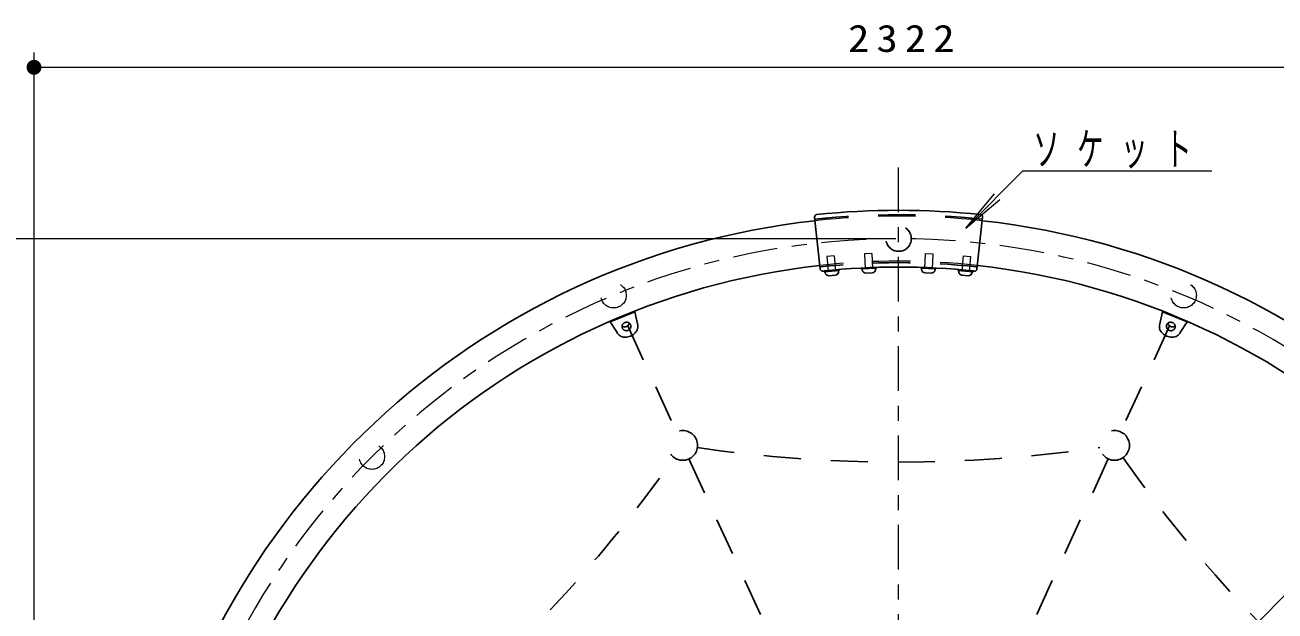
# Model space of a CAD drawing. Units: millimetres on the paper, scale 1:20. Extents: x -365 to 0, y -12 to 257.
# Drawn here: x -321.9 to -238, y 125.7 to 165 of the extents above; entities that cross this region are included whole.
import ezdxf

# ---------------------------------------------------------------- set-up
doc = ezdxf.new("R2010")
doc.units = ezdxf.units.MM
doc.linetypes.add('USER1', pattern=[4.5, 2.5, -2])
doc.linetypes.add('USER2', pattern=[6, 3, -1, 1, -1])
doc.layers.add('LY_1', color=7, linetype='Continuous', lineweight=25)
doc.styles.add('ＭＳ ゴシック', font='')
doc.styles.get('ＭＳ ゴシック').set_extended_font_data('MS Gothic')

# ---------------------------------------------------------------- blocks, each defined once
blk = doc.blocks.new('filled_dot')
at = {"color": 0, "linetype": 'Continuous', "lineweight": -2, "const_width": 1.25}
blk.add_lwpolyline([(-0.625, 0, 1), (0.625, 0, 1)], format="xyb", close=True, dxfattribs=at)

msp = doc.modelspace()

# ---------------------------------------------------------------- linework, layer by layer
at = {"layer": 'LY_1', "lineweight": 13}
for p, q in [((-321.302, 69.176), (-321.302, 163.188)), ((-321.302, 162.188), (-205.227, 162.188)), ((-254.92, 155.233), (-258.763, 151.39)), ((-254.92, 155.233), (-242.245, 155.233)), ((-258.763, 151.39), (-256.835, 153.688)), ((-258.763, 151.39), (-256.465, 153.318)), ((-264.264, 150.676), (-353.034, 150.676)), ((-263.264, 100.676), (-217.644, 146.53))]:
    msp.add_line(p, q, dxfattribs=at)
at = {"layer": 'LY_1', "linetype": 'USER2', "lineweight": 13}
msp.add_line((-263.264, 110.447), (-263.264, 156.011), dxfattribs=at)
at = {"layer": 'LY_1'}
for p, q in [((-268.521, 148.631), (-268.904, 152.125)), ((-258.008, 148.631), (-257.625, 152.125)), ((-267.25, 148.606), (-268.266, 148.51)), ((-267.245, 148.546), (-268.26, 148.45)), ((-267.305, 148.54), (-267.3, 148.49)), ((-267.25, 148.606), (-267.245, 148.546)), ((-264.754, 148.748), (-265.773, 148.705)), ((-265.773, 148.705), (-265.771, 148.646)), ((-264.752, 148.688), (-265.771, 148.646)), ((-265.711, 148.648), (-265.709, 148.598)), ((-264.812, 148.685), (-264.81, 148.636)), ((-264.754, 148.748), (-264.752, 148.688)), ((-261.774, 148.748), (-261.777, 148.688)), ((-261.777, 148.688), (-260.758, 148.646)), ((-261.774, 148.748), (-260.755, 148.705)), ((-261.717, 148.685), (-261.719, 148.636)), ((-260.818, 148.648), (-260.82, 148.598)), ((-260.755, 148.705), (-260.758, 148.646)), ((-259.278, 148.606), (-259.284, 148.546)), ((-259.284, 148.546), (-258.268, 148.45)), ((-259.278, 148.606), (-258.263, 148.51)), ((-259.224, 148.54), (-259.229, 148.49)), ((-268.266, 148.51), (-268.26, 148.45)), ((-268.201, 148.456), (-268.196, 148.406)), ((-267.525, 148.218), (-267.924, 148.181)), ((-265.049, 148.375), (-265.449, 148.359)), ((-261.48, 148.375), (-261.08, 148.359)), ((-259.003, 148.218), (-258.605, 148.181)), ((-258.328, 148.456), (-258.333, 148.406)), ((-258.263, 148.51), (-258.268, 148.45)), ((-282.628, 145.088), (-280.977, 145.772)), ((-280.803, 144.949), (-280.977, 145.772)), ((-245.725, 144.949), (-245.552, 145.772)), ((-243.901, 145.088), (-245.552, 145.772)), ((-282.628, 145.088), (-282.168, 144.383)), ((-243.901, 145.088), (-244.361, 144.383))]:
    msp.add_line(p, q, dxfattribs=at)
at = {"layer": 'LY_1', "linetype": 'USER1', "lineweight": 13}
for p, q in [((-267.597, 149.517), (-268.095, 149.47)), ((-268.095, 149.47), (-268.002, 148.475)), ((-267.597, 149.517), (-267.504, 148.521)), ((-265.053, 149.676), (-265.553, 149.655)), ((-265.553, 149.655), (-265.511, 148.656)), ((-265.053, 149.676), (-265.012, 148.677)), ((-261.475, 149.676), (-261.517, 148.677)), ((-261.475, 149.676), (-260.976, 149.655)), ((-260.976, 149.655), (-261.018, 148.656)), ((-258.932, 149.517), (-259.025, 148.521)), ((-258.932, 149.517), (-258.434, 149.47)), ((-258.434, 149.47), (-258.527, 148.475))]:
    msp.add_line(p, q, dxfattribs=at)
at = {"layer": 'LY_1', "linetype": 'USER1'}
for p, q in [((-281.453, 144.816), (-278.177, 137.696)), ((-245.076, 144.816), (-248.352, 137.696)), ((-277.341, 135.879), (-271.625, 123.456)), ((-249.188, 135.879), (-254.904, 123.456))]:
    msp.add_line(p, q, dxfattribs=at)
at = {"layer": 'LY_1'}
for points in [[(-282.168, 144.383), (-282.133, 144.316), (-282.087, 144.254), (-282.031, 144.199), (-281.965, 144.152), (-281.892, 144.114), (-281.811, 144.086), (-281.724, 144.067), (-281.634, 144.059), (-281.541, 144.061), (-281.447, 144.073), (-281.354, 144.096), (-281.263, 144.128), (-281.176, 144.17), (-281.094, 144.22), (-281.019, 144.277), (-280.952, 144.342), (-280.894, 144.411), (-280.846, 144.486), (-280.809, 144.563), (-280.783, 144.642), (-280.77, 144.721), (-280.769, 144.8), (-280.78, 144.876), (-280.803, 144.949)], [(-281.827, 144.805), (-281.795, 144.784), (-281.761, 144.768), (-281.724, 144.756), (-281.685, 144.749), (-281.646, 144.747), (-281.606, 144.751), (-281.567, 144.759), (-281.53, 144.772), (-281.494, 144.789), (-281.46, 144.811), (-281.43, 144.837), (-281.404, 144.866), (-281.382, 144.898), (-281.364, 144.932), (-281.351, 144.969), (-281.343, 145.006)], [(-244.361, 144.383), (-244.396, 144.316), (-244.442, 144.254), (-244.498, 144.199), (-244.564, 144.152), (-244.637, 144.114), (-244.718, 144.086), (-244.804, 144.067), (-244.895, 144.059), (-244.988, 144.061), (-245.082, 144.073), (-245.175, 144.096), (-245.266, 144.128), (-245.353, 144.17), (-245.435, 144.22), (-245.51, 144.277), (-245.577, 144.342), (-245.635, 144.411), (-245.683, 144.486), (-245.72, 144.563), (-245.745, 144.642), (-245.759, 144.721), (-245.76, 144.8), (-245.749, 144.876), (-245.725, 144.949)], [(-244.702, 144.805), (-244.734, 144.784), (-244.768, 144.768), (-244.805, 144.756), (-244.844, 144.749), (-244.883, 144.747), (-244.923, 144.751), (-244.962, 144.759), (-244.999, 144.772), (-245.035, 144.789), (-245.068, 144.811), (-245.099, 144.837), (-245.125, 144.866), (-245.147, 144.898), (-245.165, 144.932), (-245.178, 144.969), (-245.186, 145.006)]]:
    msp.add_lwpolyline(points, dxfattribs=at)
for points in [[(-281.256, 144.894), (-281.266, 144.916), (-281.278, 144.937), (-281.293, 144.957), (-281.309, 144.976), (-281.327, 144.993), (-281.347, 145.009), (-281.368, 145.023), (-281.39, 145.035), (-281.413, 145.045), (-281.437, 145.053), (-281.462, 145.058), (-281.488, 145.062), (-281.513, 145.064), (-281.539, 145.063), (-281.565, 145.06), (-281.591, 145.056), (-281.616, 145.049), (-281.641, 145.04), (-281.664, 145.029), (-281.687, 145.016), (-281.709, 145.001), (-281.729, 144.985), (-281.748, 144.967), (-281.765, 144.947), (-281.78, 144.927), (-281.793, 144.905), (-281.805, 144.882), (-281.814, 144.859), (-281.822, 144.835), (-281.827, 144.81), (-281.829, 144.785), (-281.83, 144.76), (-281.828, 144.736), (-281.824, 144.711), (-281.818, 144.688), (-281.81, 144.664), (-281.799, 144.642), (-281.787, 144.621), (-281.772, 144.601), (-281.756, 144.582), (-281.738, 144.565), (-281.719, 144.55), (-281.698, 144.536), (-281.676, 144.524), (-281.652, 144.514), (-281.628, 144.506), (-281.603, 144.5), (-281.578, 144.496), (-281.552, 144.495), (-281.526, 144.495), (-281.5, 144.498), (-281.475, 144.503), (-281.449, 144.51), (-281.425, 144.519), (-281.401, 144.53), (-281.378, 144.543), (-281.357, 144.557), (-281.337, 144.574), (-281.318, 144.592), (-281.301, 144.611), (-281.285, 144.632), (-281.272, 144.653), (-281.26, 144.676), (-281.251, 144.7), (-281.244, 144.724), (-281.239, 144.748), (-281.236, 144.773), (-281.235, 144.798), (-281.237, 144.823), (-281.241, 144.847), (-281.247, 144.871)], [(-245.273, 144.894), (-245.282, 144.871), (-245.288, 144.847), (-245.292, 144.823), (-245.294, 144.798), (-245.293, 144.773), (-245.29, 144.748), (-245.285, 144.724), (-245.278, 144.7), (-245.268, 144.676), (-245.257, 144.653), (-245.244, 144.632), (-245.228, 144.611), (-245.211, 144.592), (-245.192, 144.574), (-245.172, 144.557), (-245.151, 144.543), (-245.128, 144.53), (-245.104, 144.519), (-245.08, 144.51), (-245.054, 144.503), (-245.029, 144.498), (-245.003, 144.495), (-244.977, 144.495), (-244.951, 144.496), (-244.926, 144.5), (-244.901, 144.506), (-244.877, 144.514), (-244.853, 144.524), (-244.831, 144.536), (-244.81, 144.55), (-244.791, 144.565), (-244.773, 144.582), (-244.756, 144.601), (-244.742, 144.621), (-244.73, 144.642), (-244.719, 144.664), (-244.711, 144.688), (-244.705, 144.711), (-244.701, 144.736), (-244.699, 144.76), (-244.699, 144.785), (-244.702, 144.81), (-244.707, 144.835), (-244.715, 144.859), (-244.724, 144.882), (-244.735, 144.905), (-244.749, 144.927), (-244.764, 144.947), (-244.781, 144.967), (-244.8, 144.985), (-244.82, 145.001), (-244.842, 145.016), (-244.865, 145.029), (-244.888, 145.04), (-244.913, 145.049), (-244.938, 145.056), (-244.964, 145.06), (-244.99, 145.063), (-245.016, 145.064), (-245.041, 145.062), (-245.067, 145.058), (-245.092, 145.053), (-245.116, 145.045), (-245.139, 145.035), (-245.161, 145.023), (-245.182, 145.009), (-245.202, 144.993), (-245.22, 144.976), (-245.236, 144.957), (-245.25, 144.937), (-245.263, 144.916)]]:
    msp.add_lwpolyline(points, close=True, dxfattribs=at)
at = {"layer": 'LY_1', "linetype": 'USER1', "lineweight": 13}
for centre in [(-263.264, 150.676), (-282.398, 146.87), (-244.13, 146.87), (-298.62, 136.031)]:
    msp.add_circle(centre, 0.85, dxfattribs=at)
at = {"layer": 'LY_1', "linetype": 'USER1'}
for centre, radius in [((-263.264, 150.676), 0.85), ((-277.759, 136.787), 1), ((-248.77, 136.787), 1)]:
    msp.add_circle(centre, radius, dxfattribs=at)
at = {"layer": 'LY_1'}
for centre, radius, start, end in [((-263.264, 100.676), 51.513, 96.2551, 169.85614), ((-268.755, 152.141), 0.15, 96.08914, 186.25519), ((-263.264, 100.676), 51.907, 83.91086, 96.08914), ((-257.774, 152.141), 0.15, 353.74481, 83.91086), ((-263.264, 100.676), 51.513, 10, 83.74472), ((-263.264, 100.676), 48.487, 96.25509, 169.85174), ((-268.372, 148.647), 0.15, 186.25519, 276.07704), ((-263.264, 100.676), 48.093, 83.92296, 96.07704), ((-265.459, 148.608), 0.25, 182.3829, 272.3829), ((-265.06, 148.625), 0.25, 272.3829, 2.3829), ((-261.469, 148.625), 0.25, 177.6171, 267.6171), ((-261.07, 148.608), 0.25, 267.6171, 357.6171), ((-258.157, 148.647), 0.15, 263.92296, 353.74481), ((-263.264, 100.676), 48.487, 10, 83.74471), ((-267.947, 148.43), 0.25, 185.36166, 275.36165), ((-267.549, 148.467), 0.25, 275.36165, 5.36165), ((-258.98, 148.467), 0.25, 174.63834, 264.63835), ((-258.582, 148.43), 0.25, 264.63835, 354.63835)]:
    msp.add_arc(centre, radius, start, end, dxfattribs=at)
at = {"layer": 'LY_1', "linetype": 'USER1'}
for centre, radius, start, end in [((-263.264, 100.676), 51.608, 83.74481, 96.25519), ((-263.264, 100.676), 48.392, 83.74481, 96.25519), ((-353.138, 188.354), 91.329, 308.24829, 324.99661), ((-263.264, 229.753), 94.089, 261.74086, 278.25283), ((-173.391, 188.354), 91.329, 215.00339, 231.75171)]:
    msp.add_arc(centre, radius, start, end, dxfattribs=at)
at = {"layer": 'LY_1', "linetype": 'USER1', "lineweight": 13}
for radius, start, end in [(51.513, 83.74472, 96.2551), (48.487, 83.74471, 96.25509)]:
    msp.add_arc((-263.264, 100.676), radius, start, end, dxfattribs=at)
at = {"layer": 'LY_1', "linetype": 'USER2', "lineweight": 13}
msp.add_arc((-263.264, 100.676), 50, 10, 169.99943, dxfattribs=at)

# ---------------------------------------------------------------- block references
at = {"layer": 'LY_1', "lineweight": 13, "xscale": 0.4, "yscale": 0.4}
msp.add_blockref('filled_dot', (-321.302, 162.188), dxfattribs=at)

# ---------------------------------------------------------------- texts
at = {"layer": 'LY_1', "style": 'ＭＳ ゴシック'}
for s, insert, char_height, attachment_point in [('\\T1.33;\\W1.15;2322', (-262.848, 163.188), 1.833, 8), ('\\T1.64;\\W0.6;ソケット', (-254.245, 155.383), 2.199, 7)]:
    msp.add_mtext(s, dxfattribs=dict(at, insert=insert, char_height=char_height, attachment_point=attachment_point))

doc.saveas('drawing.dxf')
